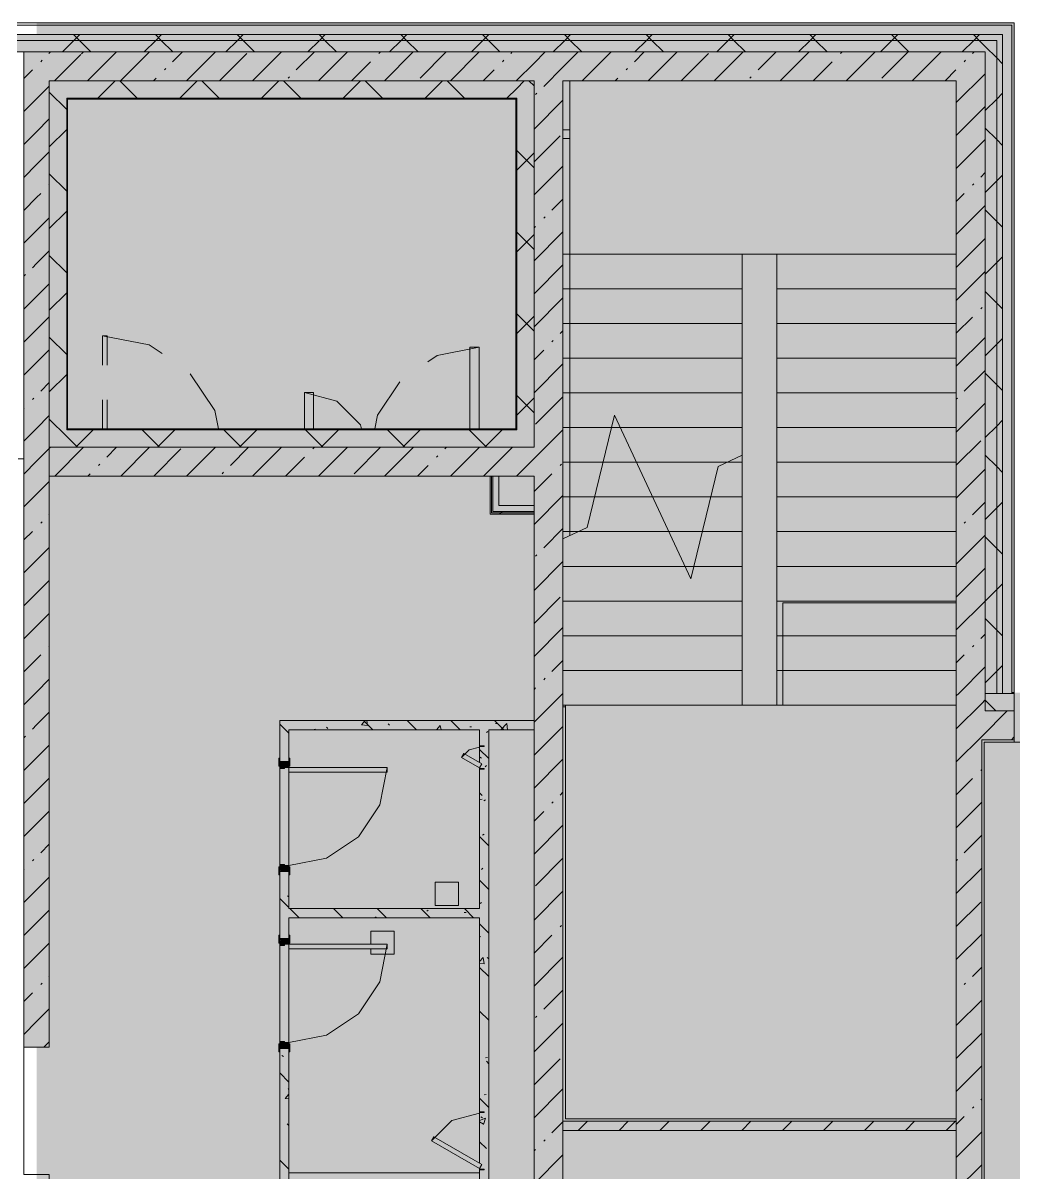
# Model space of a CAD drawing. Header units: millimetres. Extents: x -3817 to 677485, y -22715 to 103890.
# Drawn here: x 17648.4 to 17715.9, y -19466.9 to -19388.5 of the extents above; entities that cross this region are included whole.
import ezdxf

# ---------------------------------------------------------------- set-up
doc = ezdxf.new("R2010")
doc.units = ezdxf.units.MM
doc.layers.add('PDF _Геометрия', color=7, linetype='Continuous', true_color=0x1d1d1d)
doc.layers.add('PDF _Сплошная заливка', color=7, linetype='Continuous', true_color=0xffffff)

msp = doc.modelspace()

# ---------------------------------------------------------------- hatches: boundary and pattern name
at = {"layer": 'PDF _Сплошная заливка', "true_color": 0xd9d9d9, "transparency": 33554559}
for points in [[(17936.192, -19605.904), (17967.269, -19605.904), (17967.269, -19434.131), (17715.86, -19434.131), (17715.86, -19388.542), (17649.343, -19388.542), (17649.343, -19558.599), (17683.531, -19558.599), (17683.531, -19605.904), (17932.54, -19605.904)], [(17687.877, -19389.707), (17714.695, -19389.707), (17714.695, -19389.314), (17649.343, -19389.314), (17649.343, -19389.707), (17658.663, -19389.707)], [(17713.907, -19390.495), (17713.907, -19389.707), (17649.343, -19389.707), (17649.343, -19390.495), (17687.877, -19390.495)], [(17713.907, -19434.194), (17714.695, -19434.131), (17714.695, -19389.707), (17713.907, -19389.707), (17713.907, -19434.131)], [(17650.209, -19392.463), (17683.2, -19392.463), (17683.2, -19390.495), (17650.209, -19390.495), (17650.209, -19390.664)], [(17683.2, -19467.893), (17685.168, -19467.893), (17685.168, -19390.495), (17683.2, -19390.495), (17683.2, -19461.102)], [(17687.877, -19392.463), (17711.939, -19392.463), (17711.939, -19390.495), (17685.168, -19390.495), (17685.168, -19392.463)], [(17651.36, -19417.423), (17651.39, -19417.423), (17651.36, -19392.463), (17650.209, -19392.463), (17650.209, -19417.423)], [(17682.019, -19393.644), (17681.956, -19392.463), (17651.39, -19392.463), (17651.453, -19393.644), (17681.995, -19393.644)], [(17682.019, -19417.423), (17683.2, -19417.423), (17683.2, -19392.463), (17682.019, -19392.463), (17682.019, -19417.078)], [(17673.27, -19417.423), (17682.019, -19417.423), (17681.956, -19416.242), (17651.39, -19416.242), (17651.453, -19417.423), (17658.663, -19417.423)], [(17683.2, -19419.391), (17683.2, -19417.423), (17650.209, -19417.423), (17650.209, -19419.391), (17680.798, -19419.391)], [(17683.2, -19421.99), (17683.2, -19421.891), (17680.405, -19421.891), (17680.306, -19421.99), (17680.798, -19421.99)], [(17680.573, -19421.891), (17683.2, -19421.891), (17683.2, -19421.793), (17680.405, -19421.793), (17680.405, -19421.891)], [(17713.671, -19498.365), (17713.671, -19496.633), (17713.671, -19496.57), (17713.671, -19434.194), (17711.939, -19434.194), (17711.939, -19498.365), (17713.238, -19498.365)], [(17679.499, -19436.668), (17683.2, -19436.668), (17683.2, -19436.038), (17665.891, -19436.038), (17665.891, -19436.668), (17673.27, -19436.668)], [(17679.499, -19449.469), (17679.499, -19448.839), (17666.521, -19448.839), (17666.521, -19449.469), (17673.27, -19449.469)], [(17699.921, -19463.957), (17711.939, -19463.957), (17711.939, -19463.327), (17685.168, -19463.327), (17685.168, -19463.957), (17687.877, -19463.957)]]:
    msp.add_hatch(color=254, dxfattribs=at).paths.add_polyline_path(points)
at = {"layer": 'PDF _Сплошная заливка', "transparency": 33554559}
h = msp.add_hatch(color=256, dxfattribs=at)
h.paths.add_polyline_path([(17649.343, -19389.707), (17649.343, -19389.314), (17613.832, -19389.314), (17613.832, -19389.707), (17629.45, -19389.707)], flags=0)
h.paths.add_polyline_path([(17585.629, -19389.707), (17594.148, -19389.707), (17594.148, -19389.314), (17582.259, -19389.314), (17582.259, -19389.707)], flags=0)
h.paths.add_polyline_path([(17492.618, -19389.707), (17495.018, -19389.707), (17495.018, -19389.314), (17486.514, -19389.314), (17486.514, -19389.707), (17490.685, -19389.707)], flags=0)
h.paths.add_polyline_path([(17502.104, -19389.707), (17516.277, -19389.707), (17516.277, -19389.314), (17502.104, -19389.314)], flags=0)
h.paths.add_polyline_path([(17523.363, -19389.707), (17565.724, -19389.707), (17565.724, -19389.314), (17523.363, -19389.314)], flags=0)
h.paths.add_polyline_path([(17452.499, -19389.707), (17461.79, -19389.707), (17461.79, -19389.314), (17452.499, -19389.314)], flags=0)
h.paths.add_polyline_path([(17424.955, -19389.707), (17431.24, -19389.707), (17431.24, -19389.314), (17421.397, -19389.314), (17421.397, -19389.707)], flags=0)
h.paths.add_polyline_path([(17410.348, -19389.707), (17414.311, -19389.707), (17414.311, -19389.314), (17405.259, -19389.314), (17405.259, -19389.707)], flags=0)
h.paths.add_polyline_path([(17372.19, -19389.707), (17380.85, -19389.707), (17380.85, -19389.314), (17372.19, -19389.314)], flags=0)
h.paths.add_polyline_path([(17355.235, -19389.707), (17365.103, -19389.707), (17365.103, -19389.314), (17355.235, -19389.314)], flags=0)
h.paths.add_polyline_path([(17312.347, -19389.707), (17330.827, -19389.707), (17330.827, -19389.314), (17311.953, -19389.314), (17311.953, -19389.707)], flags=0)
h = msp.add_hatch(color=256, dxfattribs=at)
h.paths.add_polyline_path([(17649.343, -19390.495), (17649.343, -19389.707), (17613.832, -19389.707), (17613.832, -19390.495), (17644.146, -19390.495)], flags=0)
h.paths.add_polyline_path([(17523.363, -19390.495), (17565.724, -19390.495), (17565.724, -19389.707), (17523.363, -19389.707)], flags=0)
h.paths.add_polyline_path([(17594.148, -19390.495), (17594.148, -19389.707), (17582.259, -19389.707), (17582.259, -19390.495), (17589.424, -19390.495)], flags=0)
h.paths.add_polyline_path([(17512.595, -19390.495), (17516.277, -19390.495), (17516.277, -19389.707), (17502.104, -19389.707), (17502.104, -19390.495), (17506.828, -19390.495)], flags=0)
h.paths.add_polyline_path([(17486.514, -19390.495), (17495.018, -19390.495), (17495.018, -19389.707), (17486.514, -19389.707)], flags=0)
h.paths.add_polyline_path([(17461.79, -19390.495), (17461.79, -19389.707), (17452.499, -19389.707), (17452.499, -19390.495), (17461.472, -19390.495)], flags=0)
h.paths.add_polyline_path([(17405.259, -19390.495), (17414.311, -19390.495), (17414.311, -19389.707), (17405.259, -19389.707)], flags=0)
h.paths.add_polyline_path([(17380.85, -19390.495), (17380.85, -19389.707), (17372.19, -19389.707), (17372.19, -19390.495), (17377.737, -19390.495)], flags=0)
h.paths.add_polyline_path([(17322.707, -19390.495), (17330.827, -19390.495), (17330.827, -19389.707), (17312.347, -19389.707), (17312.347, -19390.495), (17317.859, -19390.495)], flags=0)
h.paths.add_polyline_path([(17421.397, -19390.495), (17431.24, -19390.495), (17431.24, -19389.707), (17421.397, -19389.707)], flags=0)
h.paths.add_polyline_path([(17355.235, -19390.495), (17365.103, -19390.495), (17365.103, -19389.707), (17355.235, -19389.707)], flags=0)
at = {"layer": 'PDF _Сплошная заливка', "true_color": 0xd9d9d9, "transparency": 33554559}
h = msp.add_hatch(color=254, dxfattribs=at)
h.paths.add_polyline_path([(17713.671, -19434.194), (17713.907, -19434.131), (17713.907, -19390.495), (17711.939, -19390.495), (17711.939, -19434.194), (17713.438, -19434.194)], flags=0)
h.paths.add_polyline_path([(17713.907, -19435.375), (17713.907, -19434.194), (17713.671, -19434.194), (17713.671, -19435.375)], flags=0)
at = {"layer": 'PDF _Сплошная заливка', "true_color": 0xcfcfcf, "transparency": 33554559}
msp.add_hatch(color=254, dxfattribs=at).paths.add_polyline_path([(17680.573, -19421.793), (17680.798, -19421.793), (17680.798, -19419.391), (17680.405, -19419.391), (17680.405, -19421.793)])
at = {"layer": 'PDF _Сплошная заливка', "true_color": 0xd9d9d9, "transparency": 33554559}
h = msp.add_hatch(color=254, dxfattribs=at)
h.paths.add_polyline_path([(17967.206, -19435.375), (17967.206, -19434.194), (17927.209, -19434.194), (17927.209, -19435.375), (17966.025, -19435.375)], flags=0)
h.paths.add_polyline_path([(17899.675, -19435.375), (17902.408, -19435.375), (17902.408, -19434.194), (17891.385, -19434.194), (17891.385, -19435.375), (17895.322, -19435.375)], flags=0)
h.paths.add_polyline_path([(17909.495, -19435.375), (17920.122, -19435.375), (17920.122, -19434.194), (17909.495, -19434.194)], flags=0)
h.paths.add_polyline_path([(17822.49, -19435.375), (17822.49, -19434.194), (17811.307, -19434.194), (17811.307, -19435.375), (17819.338, -19435.375)], flags=0)
h.paths.add_polyline_path([(17848.551, -19435.375), (17857.131, -19435.375), (17857.131, -19434.194), (17846.898, -19434.194), (17846.898, -19435.375)], flags=0)
h.paths.add_polyline_path([(17829.576, -19435.375), (17839.812, -19435.375), (17839.812, -19434.194), (17829.576, -19434.194), (17829.576, -19434.688)], flags=0)
h.paths.add_polyline_path([(17790.124, -19435.375), (17794.143, -19435.375), (17794.143, -19434.194), (17784.692, -19434.194), (17784.692, -19435.375)], flags=0)
h.paths.add_polyline_path([(17873.275, -19435.375), (17873.275, -19434.194), (17864.217, -19434.194), (17864.217, -19435.375)], flags=0)
h.paths.add_polyline_path([(17777.606, -19435.375), (17777.606, -19434.194), (17741.859, -19434.194), (17741.859, -19435.375), (17775.517, -19435.375)], flags=0)
h.paths.add_polyline_path([(17715.876, -19435.375), (17715.827, -19434.194), (17713.907, -19434.194), (17713.907, -19435.375), (17715.86, -19435.375)], flags=0)
h = msp.add_hatch(color=254, dxfattribs=at)
h.paths.add_polyline_path([(17773.118, -19437.343), (17773.118, -19435.375), (17741.859, -19435.375), (17741.859, -19437.343), (17771.071, -19437.343)], flags=0)
h.paths.add_polyline_path([(17715.86, -19437.343), (17715.876, -19437.343), (17715.86, -19435.375), (17713.671, -19435.375), (17713.671, -19437.343), (17715.026, -19437.343)], flags=0)
h = msp.add_hatch(color=254, dxfattribs=at)
h.paths.add_polyline_path([(17665.891, -19467.893), (17666.521, -19467.893), (17666.521, -19458.363), (17665.891, -19458.363), (17665.891, -19461.102)], flags=0)
h.paths.add_polyline_path([(17666.521, -19450.883), (17666.521, -19446.313), (17665.891, -19446.313), (17665.966, -19450.883)], flags=0)
h.paths.add_polyline_path([(17666.521, -19438.833), (17666.521, -19436.668), (17665.891, -19436.668), (17665.891, -19438.833)], flags=0)
h = msp.add_hatch(color=254, dxfattribs=at)
h.paths.add_polyline_path([(17679.499, -19476.641), (17680.129, -19476.641), (17680.129, -19469.626), (17679.499, -19469.626), (17679.499, -19469.907)], flags=0)
h.paths.add_polyline_path([(17680.129, -19467.893), (17680.129, -19436.668), (17679.499, -19436.668), (17679.499, -19438.902), (17679.657, -19438.993), (17679.499, -19439.266), (17679.564, -19466.229), (17679.657, -19466.282), (17679.499, -19466.634), (17679.499, -19467.893)], flags=0)

# ---------------------------------------------------------------- linework, layer by layer
at = {"layer": 'PDF _Геометрия', "color": 7, "lineweight": 9}
for points in [[(17715.876, -19434.131), (17715.876, -19388.526), (17715.718, -19388.526), (17713.907, -19388.526), (17613.832, -19388.526), (17613.832, -19390.495), (17594.148, -19390.495)], [(17649.343, -19388.684), (17613.832, -19388.684)], [(17649.343, -19389.314), (17613.832, -19389.314)], [(17649.343, -19389.707), (17613.832, -19389.707)], [(17613.832, -19390.495), (17616.194, -19390.495), (17620.131, -19390.495), (17644.146, -19390.495), (17649.343, -19390.495), (17648.477, -19390.495)], [(17648.477, -19393.723), (17648.477, -19390.495), (17648.477, -19458.288), (17649.343, -19458.288)], [(17648.477, -19392.306), (17649.06, -19391.722)], [(17648.477, -19394.551), (17649.343, -19393.684)], [(17648.477, -19400.022), (17648.477, -19396.085)], [(17648.499, -19396.773), (17649.343, -19395.929)], [(17648.477, -19399.041), (17649.343, -19398.174)], [(17648.477, -19401.286), (17649.343, -19400.419)], [(17648.477, -19406.321), (17648.477, -19402.384)], [(17648.477, -19403.53), (17649.343, -19402.664)], [(17649.06, -19405.192), (17649.343, -19404.909)], [(17648.499, -19405.753), (17648.593, -19405.66)], [(17648.477, -19408.02), (17649.343, -19407.154)], [(17648.477, -19412.62), (17648.477, -19408.683)], [(17648.477, -19410.265), (17649.343, -19409.399)], [(17648.477, -19412.51), (17649.343, -19411.644)], [(17649.06, -19414.172), (17649.154, -19414.078)], [(17648.477, -19414.755), (17648.499, -19414.733)], [(17648.477, -19418.21), (17648.477, -19414.982)], [(17648.477, -19417), (17649.343, -19416.134)], [(17648.477, -19419.245), (17649.343, -19418.379)], [(17648.477, -19421.49), (17649.343, -19420.624)], [(17648.477, -19423.735), (17649.06, -19423.152)], [(17648.477, -19425.98), (17649.343, -19425.114)], [(17648.499, -19428.203), (17649.343, -19427.359)], [(17648.477, -19430.47), (17649.343, -19429.604)], [(17648.477, -19432.715), (17649.343, -19431.849)], [(17648.477, -19434.96), (17649.343, -19434.094)], [(17649.06, -19436.622), (17649.343, -19436.339)], [(17648.499, -19437.183), (17648.593, -19437.089)], [(17648.477, -19439.45), (17649.343, -19438.584)], [(17648.477, -19441.695), (17649.343, -19440.829)], [(17648.477, -19443.94), (17649.343, -19443.074)], [(17648.477, -19446.185), (17648.499, -19446.163)], [(17649.06, -19445.602), (17649.154, -19445.508)], [(17648.477, -19448.43), (17649.343, -19447.564)], [(17648.477, -19450.675), (17649.343, -19449.809)], [(17648.477, -19452.92), (17649.343, -19452.054)], [(17648.477, -19455.165), (17649.06, -19454.581)], [(17648.477, -19457.41), (17649.343, -19456.544)]]:
    msp.add_lwpolyline(points, dxfattribs=at)
at = {"layer": 'PDF _Геометрия', "color": 8, "lineweight": 9, "true_color": 0x737373}
for points in [[(17715.718, -19434.131), (17715.718, -19388.684), (17715.089, -19388.684), (17713.907, -19388.684), (17649.343, -19388.684)], [(17715.839, -19434.17), (17715.718, -19434.17), (17715.718, -19434.194), (17715.089, -19434.194), (17715.089, -19434.131), (17715.089, -19389.314), (17714.695, -19389.314), (17713.907, -19389.314), (17649.343, -19389.314)], [(17649.343, -19389.707), (17713.907, -19389.707), (17714.695, -19389.707), (17714.695, -19434.131), (17714.695, -19434.194), (17713.907, -19434.194)], [(17651.097, -19390.495), (17651.884, -19389.707), (17652.278, -19389.314)], [(17653.043, -19390.495), (17652.256, -19389.707), (17651.862, -19389.314)], [(17656.664, -19390.495), (17657.452, -19389.707), (17657.845, -19389.314)], [(17658.611, -19390.495), (17657.824, -19389.707), (17657.43, -19389.314)], [(17662.232, -19390.495), (17663.019, -19389.707), (17663.413, -19389.314)], [(17664.178, -19390.495), (17663.391, -19389.707), (17662.997, -19389.314)], [(17667.799, -19390.495), (17668.587, -19389.707), (17668.981, -19389.314)], [(17669.746, -19390.495), (17668.959, -19389.707), (17668.565, -19389.314)], [(17673.367, -19390.495), (17674.154, -19389.707), (17674.548, -19389.314)], [(17675.314, -19390.495), (17674.526, -19389.707), (17674.133, -19389.314)], [(17678.935, -19390.495), (17679.722, -19389.707), (17680.116, -19389.314)], [(17680.881, -19390.495), (17680.094, -19389.707), (17679.7, -19389.314)], [(17684.502, -19390.495), (17685.29, -19389.707), (17685.683, -19389.314)], [(17686.449, -19390.495), (17685.661, -19389.707), (17685.268, -19389.314)], [(17690.07, -19390.495), (17690.857, -19389.707), (17691.251, -19389.314)], [(17692.016, -19390.495), (17691.229, -19389.707), (17690.835, -19389.314)], [(17695.637, -19390.495), (17696.425, -19389.707), (17696.818, -19389.314)], [(17697.584, -19390.495), (17696.797, -19389.707), (17696.403, -19389.314)], [(17701.205, -19390.495), (17701.992, -19389.707), (17702.386, -19389.314)], [(17703.151, -19390.495), (17702.364, -19389.707), (17701.97, -19389.314)], [(17706.773, -19390.495), (17707.56, -19389.707), (17707.954, -19389.314)], [(17708.719, -19390.495), (17707.932, -19389.707), (17707.538, -19389.314)], [(17712.34, -19390.495), (17713.127, -19389.707), (17713.521, -19389.314)], [(17715.089, -19391.297), (17714.695, -19390.903), (17713.907, -19390.116), (17713.499, -19389.707), (17713.106, -19389.314)], [(17715.827, -19434.194), (17715.718, -19434.194), (17715.089, -19434.194), (17714.695, -19434.194), (17713.907, -19434.194), (17713.907, -19435.375), (17713.907, -19434.194), (17713.907, -19434.17), (17713.907, -19434.131), (17713.907, -19390.495), (17711.939, -19390.495), (17685.168, -19390.495), (17683.2, -19390.495), (17650.209, -19390.495), (17649.343, -19390.495), (17713.907, -19390.495), (17713.907, -19434.131)], [(17650.183, -19390.599), (17650.209, -19390.573), (17650.288, -19390.495)], [(17652.394, -19390.633), (17652.533, -19390.495)], [(17652.809, -19392.463), (17654.778, -19390.495)], [(17655.058, -19392.459), (17657.023, -19390.495)], [(17658.602, -19391.161), (17659.268, -19390.495)], [(17659.544, -19392.463), (17661.513, -19390.495)], [(17661.789, -19392.463), (17663.653, -19390.599)], [(17664.034, -19392.463), (17666.003, -19390.495)], [(17667.02, -19391.722), (17668.248, -19390.495)], [(17668.524, -19392.463), (17670.493, -19390.495)], [(17672.633, -19390.599), (17672.726, -19390.506)], [(17673.014, -19392.463), (17674.982, -19390.495)], [(17675.439, -19392.283), (17677.227, -19390.495)], [(17677.504, -19392.463), (17679.472, -19390.495)], [(17681.613, -19390.599), (17681.717, -19390.495)], [(17682.006, -19392.451), (17683.2, -19391.257), (17683.962, -19390.495)], [(17683.858, -19392.844), (17685.168, -19391.534), (17686.207, -19390.495)], [(17686.484, -19392.463), (17688.452, -19390.495)], [(17690.031, -19391.161), (17690.697, -19390.495)], [(17690.974, -19392.463), (17692.942, -19390.495)], [(17693.219, -19392.463), (17695.083, -19390.599)], [(17695.464, -19392.463), (17697.432, -19390.495)], [(17698.45, -19391.722), (17699.677, -19390.495)], [(17699.954, -19392.463), (17701.922, -19390.495)], [(17704.063, -19390.599), (17704.156, -19390.506)], [(17704.444, -19392.463), (17706.412, -19390.495)], [(17706.869, -19392.283), (17708.657, -19390.495)], [(17708.934, -19392.463), (17710.902, -19390.495)], [(17713.042, -19390.599), (17713.147, -19390.495)], [(17649.622, -19391.161), (17649.715, -19391.067)], [(17650.564, -19392.463), (17652.363, -19390.664)], [(17670.769, -19392.463), (17672.072, -19391.161)], [(17681.051, -19391.161), (17681.145, -19391.067)], [(17702.199, -19392.463), (17703.501, -19391.161)], [(17712.481, -19391.161), (17712.575, -19391.067)], [(17658.04, -19391.722), (17658.134, -19391.629)], [(17679.749, -19392.463), (17680.49, -19391.722)], [(17689.47, -19391.722), (17689.563, -19391.629)], [(17711.179, -19392.463), (17711.92, -19391.722)], [(17711.939, -19393.948), (17713.907, -19391.979)], [(17649.343, -19458.288), (17650.209, -19458.288), (17650.209, -19392.463), (17651.39, -19392.463), (17651.414, -19392.463), (17651.453, -19392.463), (17681.956, -19392.463), (17651.453, -19392.463)], [(17649.343, -19393.684), (17650.209, -19392.818)], [(17651.39, -19392.463), (17650.209, -19392.463), (17650.209, -19417.423), (17651.39, -19417.423), (17651.453, -19417.423), (17681.956, -19417.423), (17682.019, -19417.423), (17683.2, -19417.423), (17683.2, -19392.463), (17682.019, -19392.463)], [(17680.208, -19419.391), (17680.208, -19421.99), (17680.306, -19421.99), (17680.798, -19421.99), (17683.2, -19421.99), (17683.2, -19421.891), (17680.798, -19421.891), (17680.405, -19421.891), (17680.306, -19421.891), (17680.306, -19419.391), (17680.208, -19419.391), (17650.209, -19419.391), (17650.209, -19417.423), (17683.2, -19417.423), (17683.2, -19392.463), (17682.019, -19392.463), (17681.995, -19392.463), (17681.956, -19392.463)], [(17653.515, -19393.644), (17654.696, -19392.463)], [(17656.193, -19393.644), (17655.012, -19392.463)], [(17657.299, -19392.463), (17657.479, -19392.283)], [(17659.082, -19393.644), (17660.263, -19392.463)], [(17661.76, -19393.644), (17660.579, -19392.463)], [(17664.65, -19393.644), (17665.831, -19392.463)], [(17667.328, -19393.644), (17666.147, -19392.463)], [(17666.459, -19392.283), (17666.552, -19392.19)], [(17670.218, -19393.644), (17671.399, -19392.463)], [(17672.896, -19393.644), (17671.714, -19392.463)], [(17675.785, -19393.644), (17676.966, -19392.463)], [(17678.463, -19393.644), (17677.282, -19392.463)], [(17681.353, -19393.644), (17682.019, -19392.978), (17682.534, -19392.463)], [(17683.2, -19392.813), (17682.85, -19392.463)], [(17687.924, -19392.463), (17685.168, -19392.463), (17685.168, -19397.429)], [(17685.168, -19459.784), (17685.168, -19463.327), (17685.168, -19392.463), (17711.939, -19392.463), (17709.183, -19392.463)], [(17685.638, -19423.435), (17685.638, -19423.171), (17685.638, -19420.809), (17685.638, -19418.446), (17685.638, -19416.084), (17685.638, -19413.722), (17685.638, -19411.36), (17685.638, -19408.998), (17685.638, -19406.636), (17685.638, -19404.274), (17697.373, -19404.274), (17699.735, -19404.274), (17711.939, -19404.274), (17711.939, -19392.463), (17685.638, -19392.463), (17685.638, -19404.274), (17697.373, -19404.274), (17699.735, -19404.274), (17711.939, -19404.274), (17699.735, -19404.274), (17699.735, -19434.981), (17711.939, -19434.981), (17711.939, -19404.274), (17711.939, -19392.463), (17685.168, -19392.463), (17685.168, -19404.274), (17685.168, -19423.654), (17685.168, -19418.688)], [(17688.729, -19392.463), (17688.909, -19392.283)], [(17694.223, -19392.463), (17690.286, -19392.463)], [(17700.522, -19392.463), (17696.585, -19392.463)], [(17697.889, -19392.283), (17697.982, -19392.19)], [(17706.821, -19392.463), (17702.884, -19392.463)], [(17711.939, -19396.99), (17711.939, -19392.463), (17711.939, -19435.375), (17711.939, -19430.848)], [(17651.39, -19394.409), (17650.209, -19393.228)], [(17683.296, -19393.406), (17683.39, -19393.312)], [(17713.907, -19394.495), (17714.695, -19393.707), (17715.089, -19393.314)], [(17683.2, -19395.747), (17685.168, -19393.779)], [(17711.939, -19396.193), (17713.907, -19394.224)], [(17649.343, -19395.929), (17650.209, -19395.063)], [(17650.209, -19396.95), (17651.39, -19395.769)], [(17685.638, -19396.395), (17685.168, -19396.395), (17685.168, -19395.804), (17685.638, -19395.804)], [(17715.089, -19396.864), (17714.695, -19396.47), (17713.907, -19395.683)], [(17683.2, -19397.992), (17684.98, -19396.212)], [(17711.939, -19398.438), (17713.907, -19396.469)], [(17649.343, -19398.174), (17650.209, -19397.308)], [(17683.2, -19398.381), (17682.019, -19397.2)], [(17682.019, -19398.546), (17683.2, -19397.365)], [(17683.2, -19400.237), (17685.168, -19398.269)], [(17651.39, -19399.977), (17650.209, -19398.795)], [(17713.604, -19399.018), (17713.907, -19398.714)], [(17713.907, -19400.062), (17714.695, -19399.275), (17715.089, -19398.881)], [(17650.183, -19399.579), (17650.209, -19399.553)], [(17685.168, -19399.791), (17685.168, -19403.728)], [(17711.939, -19403.289), (17711.939, -19399.353)], [(17713.042, -19399.579), (17713.136, -19399.486)], [(17649.343, -19400.419), (17649.622, -19400.141)], [(17684.419, -19401.263), (17685.168, -19400.514)], [(17711.939, -19400.683), (17712.481, -19400.141)], [(17650.209, -19402.518), (17651.39, -19401.337)], [(17711.939, -19402.928), (17713.907, -19400.959)], [(17715.089, -19402.432), (17714.695, -19402.038), (17713.907, -19401.251)], [(17649.343, -19402.664), (17650.209, -19401.798)], [(17683.858, -19401.824), (17683.951, -19401.731)], [(17683.2, -19403.949), (17682.019, -19402.767)], [(17682.019, -19404.113), (17683.2, -19402.932)], [(17683.2, -19402.482), (17683.296, -19402.386)], [(17683.2, -19404.727), (17685.168, -19402.759)], [(17711.939, -19405.173), (17713.907, -19403.204)], [(17649.343, -19404.909), (17650.209, -19404.043)], [(17651.39, -19405.544), (17650.209, -19404.363)], [(17685.168, -19438.524), (17685.168, -19434.981), (17697.373, -19434.981), (17685.168, -19434.981), (17685.168, -19432.619), (17685.168, -19430.257), (17685.168, -19427.895), (17685.168, -19425.533), (17685.168, -19423.654), (17686.811, -19422.888), (17688.671, -19415.234), (17693.87, -19426.384), (17695.731, -19418.729), (17697.373, -19417.963), (17697.373, -19404.274), (17697.373, -19406.636), (17697.373, -19408.998), (17697.373, -19411.36), (17697.373, -19413.722), (17697.373, -19416.084), (17697.373, -19418.446), (17697.373, -19420.809), (17697.373, -19423.171), (17697.373, -19425.533), (17697.373, -19427.895), (17697.373, -19430.257), (17697.373, -19432.619), (17697.373, -19434.981), (17697.373, -19432.619), (17697.373, -19430.257), (17685.168, -19430.257), (17697.373, -19430.257), (17697.373, -19427.895), (17697.373, -19425.533), (17697.373, -19423.171), (17697.373, -19420.809), (17697.373, -19418.446), (17697.373, -19417.963)], [(17713.907, -19405.63), (17714.695, -19404.843), (17715.089, -19404.449)], [(17683.2, -19406.972), (17685.168, -19405.004)], [(17711.939, -19407.418), (17713.907, -19405.449)], [(17685.168, -19406.09), (17685.168, -19410.027)], [(17711.939, -19409.588), (17711.939, -19405.652)], [(17649.343, -19407.154), (17650.209, -19406.288)], [(17650.209, -19408.085), (17651.39, -19406.904)], [(17715.089, -19407.999), (17714.695, -19407.606), (17713.907, -19406.818)], [(17683.2, -19409.217), (17685.168, -19407.249)], [(17649.343, -19409.399), (17650.183, -19408.559)], [(17683.2, -19409.516), (17682.019, -19408.335)], [(17682.019, -19409.681), (17683.2, -19408.5)], [(17711.939, -19409.663), (17713.042, -19408.559)], [(17713.604, -19407.998), (17713.697, -19407.905)], [(17651.39, -19411.112), (17650.209, -19409.931)], [(17684.419, -19410.243), (17684.512, -19410.15)], [(17684.98, -19409.682), (17685.168, -19409.494)], [(17711.939, -19411.908), (17713.907, -19409.939)], [(17713.907, -19411.198), (17714.695, -19410.41), (17715.089, -19410.016)], [(17649.343, -19411.644), (17650.209, -19410.778)], [(17683.2, -19411.462), (17683.858, -19410.804)], [(17683.2, -19413.707), (17685.168, -19411.739)], [(17650.209, -19413.653), (17651.39, -19412.472)], [(17685.168, -19412.389), (17685.168, -19416.326)], [(17711.939, -19415.887), (17711.939, -19411.951)], [(17712.481, -19413.611), (17713.907, -19412.184)], [(17715.089, -19413.567), (17714.695, -19413.173), (17713.907, -19412.386)], [(17649.622, -19413.611), (17650.209, -19413.023)], [(17683.2, -19415.084), (17682.019, -19413.903)], [(17682.019, -19415.248), (17683.2, -19414.067)], [(17683.296, -19415.856), (17685.168, -19413.984)], [(17711.939, -19414.153), (17712.013, -19414.078)], [(17711.939, -19416.398), (17713.907, -19414.429)], [(17649.343, -19416.134), (17650.209, -19415.268)], [(17652.134, -19417.423), (17651.39, -19416.679), (17650.209, -19415.498)], [(17713.907, -19416.765), (17714.695, -19415.978), (17715.089, -19415.584)], [(17652.006, -19417.423), (17653.188, -19416.242)], [(17657.701, -19417.423), (17656.52, -19416.242)], [(17657.574, -19417.423), (17658.755, -19416.242)], [(17663.269, -19417.423), (17662.088, -19416.242)], [(17663.142, -19417.423), (17664.323, -19416.242)], [(17668.836, -19417.423), (17667.655, -19416.242)], [(17668.709, -19417.423), (17669.89, -19416.242)], [(17674.404, -19417.423), (17673.223, -19416.242)], [(17674.277, -19417.423), (17675.458, -19416.242)], [(17679.972, -19417.423), (17678.79, -19416.242)], [(17679.844, -19417.423), (17681.025, -19416.242)], [(17682.006, -19419.391), (17683.2, -19418.197), (17685.168, -19416.229)], [(17711.939, -19418.643), (17713.604, -19416.978)], [(17649.343, -19418.379), (17650.209, -19417.513), (17650.299, -19417.423)], [(17650.576, -19419.391), (17652.544, -19417.423)], [(17654.112, -19418.101), (17654.789, -19417.423)], [(17655.066, -19419.391), (17657.034, -19417.423)], [(17657.311, -19419.391), (17659.163, -19417.539)], [(17659.556, -19419.391), (17661.524, -19417.423)], [(17662.53, -19418.662), (17663.769, -19417.423)], [(17664.046, -19419.391), (17666.014, -19417.423)], [(17668.143, -19417.539), (17668.236, -19417.446)], [(17668.536, -19419.391), (17670.504, -19417.423)], [(17670.949, -19419.223), (17672.749, -19417.423)], [(17673.026, -19419.391), (17674.994, -19417.423)], [(17676.562, -19418.101), (17676.655, -19418.007)], [(17677.123, -19417.539), (17677.239, -19417.423)], [(17677.516, -19419.391), (17679.484, -19417.423)], [(17679.761, -19419.391), (17681.729, -19417.423)], [(17715.089, -19419.134), (17714.695, -19418.741), (17713.907, -19417.953)], [(17653.55, -19418.662), (17653.644, -19418.568)], [(17666.291, -19419.391), (17667.582, -19418.101)], [(17675.271, -19419.391), (17676, -19418.662)], [(17684.98, -19418.662), (17685.074, -19418.568)], [(17711.939, -19422.186), (17711.939, -19418.25)], [(17652.821, -19419.391), (17652.989, -19419.223)], [(17661.969, -19419.223), (17662.062, -19419.13)], [(17683.2, -19421.891), (17683.2, -19421.793), (17680.798, -19421.793), (17680.405, -19421.793), (17680.405, -19419.391), (17680.306, -19419.391)], [(17680.798, -19419.391), (17680.405, -19419.391)], [(17683.2, -19421.793), (17683.2, -19421.399), (17680.798, -19421.399), (17680.798, -19419.391), (17683.2, -19419.391)], [(17683.2, -19420.442), (17684.419, -19419.223)], [(17711.939, -19420.888), (17713.907, -19418.919)], [(17649.343, -19420.624), (17650.209, -19419.758)], [(17683.2, -19422.687), (17685.168, -19420.719)], [(17691.271, -19420.809), (17695.225, -19420.809)], [(17691.271, -19420.809), (17695.225, -19420.809)], [(17695.225, -19420.809), (17697.373, -19420.809)], [(17695.225, -19420.809), (17697.373, -19420.809)], [(17680.845, -19421.99), (17680.944, -19421.891), (17681.042, -19421.793)], [(17713.042, -19422.029), (17713.907, -19421.164)], [(17713.907, -19422.333), (17714.695, -19421.545), (17715.089, -19421.152)], [(17649.622, -19422.59), (17649.715, -19422.497)], [(17650.183, -19422.029), (17650.209, -19422.003)], [(17683.2, -19424.683), (17683.2, -19421.99), (17683.2, -19436.038), (17683.2, -19433.344)], [(17712.481, -19422.59), (17712.575, -19422.497)], [(17683.858, -19424.274), (17685.168, -19422.964)], [(17692.372, -19423.171), (17694.651, -19423.171)], [(17692.372, -19423.171), (17694.651, -19423.171)], [(17694.651, -19423.171), (17697.373, -19423.171)], [(17694.651, -19423.171), (17697.373, -19423.171)], [(17711.939, -19425.378), (17713.907, -19423.409)], [(17649.343, -19425.114), (17650.209, -19424.248)], [(17715.089, -19424.702), (17714.695, -19424.308), (17713.907, -19423.521)], [(17683.296, -19424.835), (17683.39, -19424.742)], [(17711.939, -19428.485), (17711.939, -19424.549)], [(17683.2, -19427.177), (17685.168, -19425.208)], [(17711.939, -19427.623), (17713.907, -19425.654)], [(17649.343, -19427.359), (17650.209, -19426.493)], [(17683.2, -19430.982), (17683.2, -19427.045)], [(17713.907, -19427.9), (17714.695, -19427.113), (17715.089, -19426.719)], [(17683.2, -19429.422), (17684.98, -19427.642)], [(17711.939, -19429.868), (17713.907, -19427.899)], [(17649.343, -19429.604), (17650.209, -19428.738)], [(17683.2, -19431.667), (17685.168, -19429.698)], [(17715.089, -19430.27), (17714.695, -19429.876), (17713.907, -19429.089)], [(17713.604, -19430.448), (17713.907, -19430.144)], [(17650.183, -19431.009), (17650.209, -19430.983)], [(17713.042, -19431.009), (17713.136, -19430.916)], [(17649.343, -19431.849), (17649.622, -19431.57)], [(17684.419, -19432.693), (17685.168, -19431.943)], [(17711.939, -19432.113), (17712.481, -19431.57)], [(17711.939, -19434.358), (17712.103, -19434.194), (17713.907, -19432.389)], [(17713.907, -19433.468), (17714.695, -19432.68), (17715.089, -19432.287)], [(17649.343, -19434.094), (17650.209, -19433.228)], [(17683.858, -19433.254), (17683.951, -19433.161)], [(17683.2, -19433.912), (17683.296, -19433.815)], [(17683.2, -19436.157), (17685.168, -19434.188)], [(17711.939, -19434.194), (17711.939, -19435.375), (17711.939, -19437.343), (17711.939, -19463.327), (17685.168, -19463.327), (17685.168, -19463.957), (17685.168, -19467.893), (17711.939, -19467.893), (17711.939, -19463.957), (17685.168, -19463.957)], [(17713.671, -19496.57), (17713.671, -19437.343), (17715.876, -19437.343), (17715.876, -19435.375), (17713.907, -19435.375), (17715.876, -19435.375), (17715.876, -19434.142)], [(17715.089, -19434.194), (17714.695, -19434.194)], [(17715.718, -19434.17), (17715.718, -19434.131), (17715.86, -19434.131)], [(17711.939, -19436.603), (17713.671, -19434.87), (17713.907, -19434.634)], [(17714.626, -19435.375), (17713.907, -19434.656)], [(17649.343, -19436.339), (17650.209, -19435.473)], [(17711.939, -19438.848), (17713.671, -19437.115), (17715.412, -19435.375)], [(17711.939, -19435.375), (17711.939, -19437.343)], [(17665.891, -19438.597), (17665.891, -19436.668), (17665.891, -19436.038), (17683.2, -19436.038), (17683.2, -19436.668), (17680.129, -19436.668), (17680.129, -19462.697), (17680.129, -19466.634), (17680.129, -19467.893), (17683.2, -19467.893), (17683.2, -19462.91)], [(17666.521, -19438.597), (17666.521, -19436.668), (17679.499, -19436.668), (17679.499, -19438.902), (17679.499, -19437.77)], [(17683.2, -19438.402), (17685.168, -19436.433)], [(17683.2, -19441.651), (17683.2, -19436.668), (17683.2, -19467.893)], [(17715.688, -19437.343), (17715.876, -19437.156)], [(17649.343, -19438.584), (17650.209, -19437.718)], [(17680.129, -19437.77), (17680.129, -19439.345)], [(17665.891, -19438.833), (17666.521, -19438.833)], [(17665.891, -19445.998), (17665.891, -19439.148)], [(17683.2, -19440.647), (17685.168, -19438.678)], [(17666.521, -19439.227), (17666.521, -19445.998)], [(17679.499, -19439.266), (17679.499, -19448.839), (17666.521, -19448.839), (17666.521, -19446.549)], [(17713.604, -19439.428), (17713.671, -19439.36)], [(17649.343, -19440.829), (17650.183, -19439.989)], [(17711.939, -19441.093), (17713.042, -19439.989)], [(17684.98, -19441.112), (17685.168, -19440.923)], [(17685.168, -19440.887), (17685.168, -19444.823)], [(17649.343, -19443.074), (17650.209, -19442.208)], [(17683.2, -19442.892), (17683.858, -19442.234)], [(17684.419, -19441.673), (17684.512, -19441.579)], [(17711.939, -19443.338), (17713.671, -19441.605)], [(17683.2, -19445.137), (17685.168, -19443.168)], [(17712.481, -19445.04), (17713.671, -19443.85)], [(17649.622, -19445.04), (17650.209, -19444.453)], [(17683.2, -19447.95), (17683.2, -19444.013)], [(17683.296, -19447.285), (17685.168, -19445.413)], [(17711.939, -19445.583), (17712.013, -19445.508)], [(17711.939, -19447.827), (17713.671, -19446.095)], [(17649.343, -19447.564), (17650.209, -19446.698)], [(17665.891, -19446.549), (17665.891, -19450.647)], [(17666.521, -19446.313), (17665.966, -19446.313)], [(17683.2, -19449.627), (17685.168, -19447.658)], [(17685.168, -19447.186), (17685.168, -19451.122)], [(17711.939, -19450.072), (17713.604, -19448.408)], [(17649.343, -19449.809), (17650.209, -19448.943)], [(17666.521, -19450.647), (17666.521, -19449.469), (17679.499, -19449.469), (17679.499, -19462.697), (17679.499, -19466.191)], [(17684.98, -19450.091), (17685.074, -19449.998)], [(17665.966, -19450.883), (17666.521, -19450.883)], [(17683.2, -19454.249), (17683.2, -19450.312)], [(17683.2, -19451.872), (17684.419, -19450.653)], [(17711.939, -19452.317), (17713.671, -19450.585)], [(17649.343, -19452.054), (17650.209, -19451.188)], [(17665.891, -19458.048), (17665.891, -19451.198)], [(17666.521, -19451.277), (17666.521, -19458.048)], [(17683.2, -19454.117), (17685.168, -19452.148)], [(17713.042, -19453.459), (17713.671, -19452.83)], [(17649.622, -19454.02), (17649.715, -19453.927)], [(17650.183, -19453.459), (17650.209, -19453.433)], [(17685.168, -19453.485), (17685.168, -19457.421)], [(17712.481, -19454.02), (17712.575, -19453.927)], [(17683.858, -19455.704), (17685.168, -19454.393)], [(17711.939, -19456.807), (17713.671, -19455.075)], [(17649.343, -19456.544), (17650.209, -19455.678)], [(17683.296, -19456.265), (17683.39, -19456.172)], [(17683.2, -19460.548), (17683.2, -19456.611)], [(17683.2, -19458.607), (17685.168, -19456.638)], [(17649.844, -19458.288), (17650.209, -19457.923)], [(17711.939, -19459.052), (17713.671, -19457.32)], [(17665.891, -19458.599), (17665.891, -19467.893), (17660.445, -19467.893), (17650.209, -19467.893), (17650.209, -19466.954), (17649.343, -19466.954)], [(17666.521, -19458.363), (17665.891, -19458.363)], [(17679.499, -19466.634), (17679.499, -19467.893), (17666.521, -19467.893), (17666.521, -19458.599)], [(17683.2, -19460.852), (17684.98, -19459.071)], [(17711.939, -19461.297), (17713.671, -19459.565)], [(17683.2, -19463.097), (17685.168, -19461.128)], [(17713.604, -19461.878), (17713.671, -19461.81)], [(17713.042, -19462.439), (17713.136, -19462.346)], [(17684.419, -19464.123), (17685.168, -19463.373)], [(17686.202, -19463.957), (17686.832, -19463.327)], [(17688.986, -19463.957), (17689.616, -19463.327)], [(17691.77, -19463.957), (17692.4, -19463.327)], [(17694.554, -19463.957), (17695.184, -19463.327)], [(17697.338, -19463.957), (17697.968, -19463.327)], [(17700.121, -19463.957), (17700.751, -19463.327)], [(17702.905, -19463.957), (17703.535, -19463.327)], [(17705.689, -19463.957), (17706.319, -19463.327)], [(17708.473, -19463.957), (17709.103, -19463.327)], [(17711.257, -19463.957), (17711.886, -19463.327)], [(17711.939, -19463.542), (17712.481, -19463)], [(17711.939, -19463.957), (17711.939, -19463.327)], [(17711.939, -19465.787), (17713.671, -19464.055)], [(17683.858, -19464.684), (17683.951, -19464.591)], [(17683.2, -19465.342), (17683.296, -19465.245)], [(17683.2, -19467.587), (17685.168, -19465.618)], [(17711.92, -19468.051), (17711.939, -19468.032), (17713.671, -19466.3)]]:
    msp.add_lwpolyline(points, dxfattribs=at)
for points in [[(17682.019, -19416.242), (17681.995, -19416.242), (17681.956, -19416.242), (17651.453, -19416.242), (17651.414, -19416.242), (17651.39, -19416.242), (17651.39, -19393.644), (17651.414, -19393.644), (17651.453, -19393.644), (17681.956, -19393.644), (17681.995, -19393.644), (17682.019, -19393.644)], [(17681.956, -19416.218), (17651.453, -19416.218), (17651.414, -19416.218), (17651.414, -19393.668), (17651.453, -19393.668), (17681.956, -19393.668), (17681.995, -19393.668), (17681.995, -19416.218)], [(17681.956, -19393.707), (17681.956, -19416.179), (17651.453, -19416.179), (17651.453, -19393.707)], [(17697.373, -19404.274), (17685.168, -19404.274)], [(17699.735, -19404.274), (17711.939, -19404.274), (17711.939, -19406.636), (17711.939, -19408.998), (17711.939, -19411.36), (17711.939, -19413.722), (17711.939, -19416.084), (17711.939, -19418.446), (17711.939, -19420.809), (17711.939, -19423.171), (17711.939, -19425.533), (17711.939, -19427.895), (17699.735, -19427.895), (17699.735, -19425.533), (17699.735, -19423.171), (17699.735, -19420.809), (17699.735, -19418.446), (17699.735, -19416.084), (17699.735, -19413.722), (17699.735, -19411.36), (17699.735, -19408.998), (17699.735, -19406.636)], [(17697.373, -19406.636), (17685.168, -19406.636)], [(17697.373, -19406.636), (17685.638, -19406.636)], [(17699.735, -19406.636), (17711.939, -19406.636)], [(17699.735, -19406.636), (17711.939, -19406.636)], [(17697.373, -19408.998), (17685.168, -19408.998)], [(17697.373, -19408.998), (17685.638, -19408.998)], [(17699.735, -19408.998), (17711.939, -19408.998)], [(17699.735, -19408.998), (17711.939, -19408.998)], [(17697.373, -19411.36), (17685.168, -19411.36)], [(17697.373, -19411.36), (17685.638, -19411.36)], [(17699.735, -19411.36), (17711.939, -19411.36)], [(17699.735, -19411.36), (17711.939, -19411.36)], [(17697.373, -19413.722), (17685.168, -19413.722)], [(17697.373, -19413.722), (17685.638, -19413.722)], [(17699.735, -19413.722), (17711.939, -19413.722)], [(17699.735, -19413.722), (17711.939, -19413.722)], [(17689.068, -19416.084), (17688.464, -19416.084), (17685.168, -19416.084), (17688.464, -19416.084), (17689.068, -19416.084), (17697.373, -19416.084)], [(17688.464, -19416.084), (17685.638, -19416.084)], [(17697.373, -19416.084), (17689.068, -19416.084)], [(17699.735, -19416.084), (17711.939, -19416.084)], [(17699.735, -19416.084), (17711.939, -19416.084)], [(17690.169, -19418.446), (17687.89, -19418.446), (17685.168, -19418.446), (17687.89, -19418.446)], [(17687.877, -19418.446), (17685.638, -19418.446)], [(17696.336, -19418.446), (17690.169, -19418.446)], [(17697.373, -19418.446), (17696.336, -19418.446), (17690.169, -19418.446), (17696.336, -19418.446)], [(17699.735, -19418.446), (17711.939, -19418.446)], [(17699.735, -19418.446), (17711.939, -19418.446)], [(17683.2, -19421.399), (17683.2, -19419.391)], [(17691.271, -19420.809), (17687.316, -19420.809), (17685.168, -19420.809), (17687.316, -19420.809)], [(17687.316, -19420.809), (17685.638, -19420.809)], [(17695.225, -19420.809), (17691.271, -19420.809)], [(17699.735, -19420.809), (17711.939, -19420.809)], [(17699.735, -19420.809), (17711.939, -19420.809)], [(17692.372, -19423.171), (17686.205, -19423.171), (17685.168, -19423.171), (17686.205, -19423.171)], [(17686.205, -19423.171), (17685.638, -19423.171)], [(17694.651, -19423.171), (17692.372, -19423.171)], [(17699.735, -19423.171), (17711.939, -19423.171)], [(17699.735, -19423.171), (17711.939, -19423.171)], [(17693.473, -19425.533), (17685.168, -19425.533), (17693.473, -19425.533), (17694.077, -19425.533), (17697.373, -19425.533), (17694.077, -19425.533)], [(17694.077, -19425.533), (17693.473, -19425.533)], [(17699.735, -19425.533), (17711.939, -19425.533)], [(17699.735, -19425.533), (17711.939, -19425.533)], [(17697.373, -19427.895), (17685.168, -19427.895)], [(17699.735, -19427.895), (17711.939, -19427.895)], [(17699.735, -19430.257), (17711.939, -19430.257)], [(17697.373, -19432.619), (17685.168, -19432.619)], [(17699.735, -19432.619), (17711.939, -19432.619)]]:
    msp.add_lwpolyline(points, close=True, dxfattribs=at)
at = {"layer": 'PDF _Геометрия', "color": 9, "lineweight": 9, "true_color": 0xb7b7b7}
for points in [[(17654.146, -19411.821), (17654.146, -19409.825), (17653.831, -19409.825), (17653.831, -19411.821)], [(17657.884, -19411.048), (17656.995, -19410.454), (17653.831, -19409.825)], [(17675.964, -19411.605), (17676.597, -19411.181), (17679.46, -19410.612)], [(17679.46, -19416.179), (17679.46, -19410.612), (17678.83, -19410.612), (17678.83, -19416.179)], [(17661.718, -19416.179), (17661.469, -19414.928), (17659.791, -19412.417)], [(17672.36, -19416.179), (17672.549, -19415.23), (17674.056, -19412.974)], [(17668.2, -19416.179), (17668.2, -19413.683), (17667.571, -19413.683), (17667.571, -19416.179)], [(17671.467, -19416.179), (17671.389, -19415.887), (17669.775, -19414.274), (17667.571, -19413.683)], [(17653.831, -19414.183), (17653.831, -19416.179)], [(17654.146, -19416.179), (17654.146, -19414.183)], [(17665.891, -19438.242), (17665.891, -19436.038), (17683.2, -19436.038), (17683.2, -19421.99), (17680.208, -19421.99), (17680.208, -19419.391), (17650.209, -19419.391), (17650.209, -19458.288), (17649.343, -19458.288)], [(17711.939, -19434.688), (17711.939, -19428.013), (17700.128, -19428.013), (17700.128, -19434.981), (17700.128, -19428.013), (17711.939, -19428.013), (17700.128, -19428.013), (17700.128, -19434.981), (17697.373, -19434.981), (17700.128, -19434.981), (17700.128, -19428.013), (17711.939, -19428.013)], [(17697.373, -19434.981), (17700.128, -19434.981), (17685.334, -19434.981), (17685.334, -19463.161), (17711.939, -19463.161), (17711.939, -19434.981), (17700.128, -19434.981)], [(17679.499, -19438.902), (17679.499, -19436.668), (17666.521, -19436.668), (17666.521, -19438.242)], [(17741.859, -19437.509), (17715.876, -19437.509), (17715.876, -19437.343), (17713.671, -19437.343)], [(17715.876, -19437.501), (17713.829, -19437.501), (17713.829, -19496.633)], [(17679.499, -19437.849), (17678.791, -19438.038), (17678.272, -19438.557)], [(17666.521, -19445.919), (17669.082, -19445.41), (17671.254, -19443.959), (17672.704, -19441.788), (17673.214, -19439.227)], [(17679.499, -19443.492), (17679.499, -19439.266)], [(17665.891, -19450.647), (17665.891, -19446.549)], [(17666.521, -19448.839), (17679.499, -19448.839)], [(17679.499, -19466.191), (17679.499, -19449.469), (17666.521, -19449.469)], [(17672.098, -19451.277), (17672.098, -19450.374), (17673.673, -19450.374), (17673.673, -19451.949), (17672.098, -19451.949), (17672.098, -19451.592)], [(17666.521, -19457.969), (17669.082, -19457.46), (17671.254, -19456.009), (17672.704, -19453.838), (17673.214, -19451.277)], [(17650.209, -19467.893), (17665.891, -19467.893), (17665.891, -19458.599)], [(17666.521, -19458.599), (17666.521, -19466.836), (17679.499, -19466.836), (17679.499, -19466.555)], [(17679.499, -19462.776), (17677.61, -19463.282), (17676.226, -19464.665)]]:
    msp.add_lwpolyline(points, dxfattribs=at)
at = {"layer": 'PDF _Геометрия', "color": 253, "lineweight": 9, "true_color": 0xaaaaaa}
for points in [[(17648.477, -19418.21), (17648.477, -19417.423), (17648.477, -19418.21)], [(17649.343, -19458.288), (17648.477, -19458.288), (17648.477, -19466.954), (17649.343, -19466.954)]]:
    msp.add_lwpolyline(points, dxfattribs=at)
msp.add_lwpolyline([(17648.083, -19418.21), (17648.477, -19418.21)], close=True, dxfattribs=at)
at = {"layer": 'PDF _Геометрия', "color": 9, "lineweight": 9, "true_color": 0xb7b7b7}
for points in [[(17685.168, -19418.21), (17685.168, -19423.654)], [(17685.168, -19421.32), (17685.168, -19423.654)], [(17685.168, -19434.981), (17685.168, -19435.099), (17685.334, -19435.099), (17685.168, -19435.099)], [(17678.272, -19438.557), (17679.499, -19439.266), (17679.657, -19438.993), (17678.429, -19438.284)], [(17679.814, -19437.809), (17679.814, -19437.77), (17679.499, -19437.77), (17679.499, -19437.809)], [(17665.828, -19439.148), (17665.891, -19439.148), (17665.891, -19438.597), (17665.828, -19438.597)], [(17665.891, -19439.03), (17666.521, -19439.03), (17666.521, -19438.833), (17665.891, -19438.833)], [(17666.521, -19439.227), (17666.521, -19439.03), (17665.891, -19439.03), (17665.891, -19439.305), (17666.206, -19439.305), (17666.206, -19439.227)], [(17665.891, -19439.148), (17665.899, -19439.148), (17665.899, -19439.03), (17665.891, -19439.03)], [(17666.513, -19439.148), (17666.521, -19439.148), (17666.521, -19439.03), (17666.513, -19439.03)], [(17666.521, -19439.148), (17666.584, -19439.148), (17666.584, -19438.597), (17666.521, -19438.597)], [(17673.214, -19439.227), (17666.521, -19439.227), (17666.521, -19439.541), (17673.214, -19439.541)], [(17679.814, -19439.305), (17679.499, -19439.305), (17679.499, -19439.345), (17679.814, -19439.345)], [(17665.828, -19445.998), (17665.828, -19446.549), (17665.891, -19446.549), (17665.891, -19445.998)], [(17666.521, -19445.919), (17666.206, -19445.919), (17666.206, -19445.84), (17665.891, -19445.84), (17665.891, -19446.116), (17666.521, -19446.116)], [(17665.891, -19445.998), (17665.891, -19446.116), (17665.899, -19446.116), (17665.899, -19445.998)], [(17665.891, -19446.116), (17665.891, -19446.313), (17666.521, -19446.313), (17666.521, -19446.116)], [(17666.513, -19445.998), (17666.513, -19446.116), (17666.521, -19446.116), (17666.521, -19445.998)], [(17666.521, -19445.998), (17666.521, -19446.549), (17666.584, -19446.549), (17666.584, -19445.998)], [(17678.056, -19447.048), (17678.056, -19448.623), (17676.481, -19448.623), (17676.481, -19447.048)], [(17665.828, -19451.198), (17665.891, -19451.198), (17665.891, -19450.647), (17665.828, -19450.647)], [(17665.891, -19451.08), (17666.521, -19451.08), (17666.521, -19450.883), (17665.891, -19450.883)], [(17666.521, -19451.198), (17666.584, -19451.198), (17666.584, -19450.647), (17666.521, -19450.647)], [(17666.521, -19451.277), (17666.521, -19451.08), (17665.891, -19451.08), (17665.891, -19451.355), (17666.206, -19451.355), (17666.206, -19451.277)], [(17665.891, -19451.198), (17665.899, -19451.198), (17665.899, -19451.08), (17665.891, -19451.08)], [(17666.513, -19451.198), (17666.521, -19451.198), (17666.521, -19451.08), (17666.513, -19451.08)], [(17673.214, -19451.277), (17666.521, -19451.277), (17666.521, -19451.592), (17673.214, -19451.592)], [(17666.521, -19457.969), (17666.206, -19457.969), (17666.206, -19457.891), (17665.891, -19457.891), (17665.891, -19458.166), (17666.521, -19458.166)], [(17665.828, -19458.048), (17665.828, -19458.599), (17665.891, -19458.599), (17665.891, -19458.048)], [(17665.891, -19458.048), (17665.891, -19458.166), (17665.899, -19458.166), (17665.899, -19458.048)], [(17665.891, -19458.166), (17665.891, -19458.363), (17666.521, -19458.363), (17666.521, -19458.166)], [(17666.513, -19458.048), (17666.513, -19458.166), (17666.521, -19458.166), (17666.521, -19458.048)], [(17666.521, -19458.048), (17666.521, -19458.599), (17666.584, -19458.599), (17666.584, -19458.048)], [(17679.814, -19462.736), (17679.814, -19462.697), (17679.499, -19462.697), (17679.499, -19462.736)], [(17676.226, -19464.665), (17679.499, -19466.555), (17679.657, -19466.282), (17676.384, -19464.393)], [(17679.814, -19466.594), (17679.499, -19466.594), (17679.499, -19466.634), (17679.814, -19466.634)]]:
    msp.add_lwpolyline(points, close=True, dxfattribs=at)
at = {"layer": 'PDF _Геометрия', "color": 253, "lineweight": 9, "true_color": 0xa3a3a3}
for points in [[(17666.521, -19436.902), (17666.287, -19436.668), (17665.891, -19436.272)], [(17668.166, -19436.668), (17668.304, -19436.615)], [(17668.287, -19436.668), (17668.304, -19436.615)], [(17669.168, -19436.577), (17669.069, -19436.478)], [(17671.876, -19436.373), (17671.458, -19436.336), (17671.708, -19436.038)], [(17672.226, -19436.668), (17671.596, -19436.038)], [(17671.876, -19436.373), (17671.814, -19436.038)], [(17673.276, -19436.257), (17673.373, -19436.346)], [(17675.198, -19436.668), (17674.568, -19436.038)], [(17676.569, -19436.668), (17676.816, -19436.373)], [(17676.87, -19436.668), (17676.816, -19436.374)], [(17678.166, -19436.668), (17677.536, -19436.038)], [(17678.823, -19436.475), (17678.954, -19436.458)], [(17679.956, -19436.854), (17680.06, -19436.774)], [(17681.137, -19436.668), (17680.507, -19436.038)], [(17680.575, -19436.245), (17680.706, -19436.228)], [(17680.938, -19436.668), (17681.343, -19436.245)], [(17681.393, -19436.668), (17681.344, -19436.246)], [(17680.129, -19438.631), (17679.499, -19438.001)], [(17679.513, -19438.537), (17679.624, -19438.608)], [(17679.871, -19439.184), (17679.975, -19439.104)], [(17679.661, -19441.131), (17679.499, -19440.969)], [(17679.543, -19441.417), (17679.674, -19441.4)], [(17679.785, -19441.515), (17679.89, -19441.434)], [(17679.7, -19443.845), (17679.805, -19443.764)], [(17680.129, -19444.571), (17679.499, -19443.941)], [(17679.615, -19446.175), (17679.72, -19446.095)], [(17680.129, -19447.539), (17679.499, -19446.909)], [(17666.521, -19448.781), (17665.891, -19448.151)], [(17666.415, -19447.974), (17666.521, -19448.041)], [(17679.53, -19448.505), (17679.635, -19448.425)], [(17667.209, -19449.469), (17666.579, -19448.839)], [(17670.181, -19449.469), (17669.551, -19448.839)], [(17673.149, -19449.469), (17672.519, -19448.839)], [(17672.966, -19449.297), (17673.063, -19449.387)], [(17676.12, -19449.469), (17675.49, -19448.839)], [(17675.894, -19449.03), (17675.999, -19448.95)], [(17678.44, -19449.118), (17678.571, -19449.101)], [(17679.088, -19449.469), (17678.458, -19448.839)], [(17672.371, -19449.469), (17672.464, -19449.398)], [(17680.129, -19450.51), (17679.499, -19449.88)], [(17679.499, -19450.794), (17679.55, -19450.755)], [(17679.499, -19452.443), (17679.729, -19452.169)], [(17679.81, -19452.608), (17679.729, -19452.169)], [(17679.999, -19452.183), (17680.11, -19452.253)], [(17679.499, -19452.581), (17679.81, -19452.608)], [(17680.129, -19453.478), (17679.499, -19452.848)], [(17680.129, -19456.45), (17679.499, -19455.82)], [(17666.033, -19458.844), (17666.145, -19458.915)], [(17679.898, -19458.999), (17680.029, -19458.982)], [(17680.129, -19459.417), (17679.958, -19459.246)], [(17666.521, -19460.66), (17665.891, -19460.03)], [(17666.521, -19461.805), (17666.272, -19461.784), (17666.521, -19461.487)], [(17666.458, -19461.099), (17666.521, -19461.157)], [(17680.129, -19462.389), (17679.499, -19461.759)], [(17679.809, -19461.529), (17679.94, -19461.512)], [(17665.901, -19463.008), (17665.891, -19462.998)], [(17679.499, -19463.272), (17679.908, -19463.115)], [(17679.499, -19463.358), (17679.766, -19463.538)], [(17679.587, -19463.033), (17679.698, -19463.104)], [(17679.766, -19463.539), (17679.908, -19463.116)], [(17666.495, -19463.602), (17666.396, -19463.503)], [(17679.958, -19465.186), (17679.499, -19464.727)], [(17666.521, -19466.599), (17665.891, -19465.97)]]:
    msp.add_lwpolyline(points, dxfattribs=at)
at = {"layer": 'PDF _Сплошная заливка', "color": 254, "lineweight": 35, "true_color": 0xd9d9d9, "transparency": 33554559}
for points in [[(17715.089, -19434.131), (17715.089, -19389.314), (17714.695, -19434.131), (17714.695, -19389.314)], [(17650.209, -19458.288), (17650.209, -19390.495), (17649.343, -19458.288), (17649.343, -19390.495)], [(17680.208, -19421.99), (17680.306, -19421.891), (17680.208, -19419.391), (17680.306, -19419.391)], [(17680.306, -19421.891), (17680.405, -19421.793), (17680.306, -19419.391), (17680.405, -19419.391)]]:
    msp.add_solid(points, dxfattribs=at)
at = {"layer": 'PDF _Сплошная заливка', "lineweight": 35, "transparency": 33554559}
msp.add_solid([(17649.343, -19458.288), (17649.343, -19390.495), (17648.477, -19458.288), (17648.477, -19390.495)], dxfattribs=at)
at = {"layer": 'PDF _Сплошная заливка', "color": 254, "lineweight": 35, "true_color": 0xcdcdcd, "transparency": 33554559}
for points in [[(17654.146, -19416.179), (17654.146, -19409.825), (17653.831, -19416.179), (17653.831, -19409.825)], [(17679.46, -19416.179), (17679.46, -19410.612), (17678.83, -19416.179), (17678.83, -19410.612)], [(17668.2, -19416.179), (17668.2, -19413.683), (17667.571, -19416.179), (17667.571, -19413.683)], [(17679.499, -19439.266), (17679.657, -19438.993), (17678.272, -19438.557), (17678.429, -19438.284)], [(17665.891, -19439.305), (17666.521, -19439.227), (17665.891, -19439.03), (17666.521, -19439.03)], [(17666.521, -19439.148), (17666.584, -19439.148), (17666.521, -19438.597)], [(17666.521, -19439.541), (17673.214, -19439.541), (17666.521, -19439.227), (17673.214, -19439.227)], [(17665.828, -19446.549), (17665.891, -19446.549), (17665.828, -19445.998)], [(17665.891, -19446.116), (17666.521, -19446.116), (17665.891, -19445.84), (17666.521, -19445.919)], [(17666.521, -19451.198), (17666.584, -19451.198), (17666.521, -19450.647)], [(17665.891, -19451.355), (17666.521, -19451.277), (17665.891, -19451.08), (17666.521, -19451.08)], [(17666.521, -19451.592), (17673.214, -19451.592), (17666.521, -19451.277), (17673.214, -19451.277)], [(17666.521, -19458.166), (17666.521, -19457.969), (17665.891, -19458.166), (17665.891, -19457.891)], [(17665.828, -19458.599), (17665.891, -19458.599), (17665.828, -19458.048)], [(17679.499, -19466.555), (17679.657, -19466.282), (17676.226, -19464.665), (17676.384, -19464.393)]]:
    msp.add_solid(points, dxfattribs=at)
at = {"layer": 'PDF _Сплошная заливка', "color": 254, "lineweight": 35, "true_color": 0xcfcfcf, "transparency": 33554559}
msp.add_solid([(17683.2, -19421.793), (17683.2, -19421.399), (17680.798, -19421.793), (17680.798, -19421.481)], dxfattribs=at)
at = {"layer": 'PDF _Сплошная заливка', "color": 254, "lineweight": 35, "true_color": 0xd7d7d7, "transparency": 33554559}
for points in [[(17666.521, -19439.03), (17666.521, -19438.833), (17665.891, -19439.03), (17665.891, -19438.833)], [(17666.521, -19446.313), (17666.521, -19446.116), (17665.966, -19446.313), (17665.891, -19446.116)], [(17666.521, -19451.08), (17666.521, -19450.883), (17665.966, -19451.08), (17665.891, -19450.883)], [(17666.521, -19458.363), (17666.521, -19458.166), (17665.891, -19458.363), (17665.891, -19458.166)]]:
    msp.add_solid(points, dxfattribs=at)

doc.saveas('drawing.dxf')
